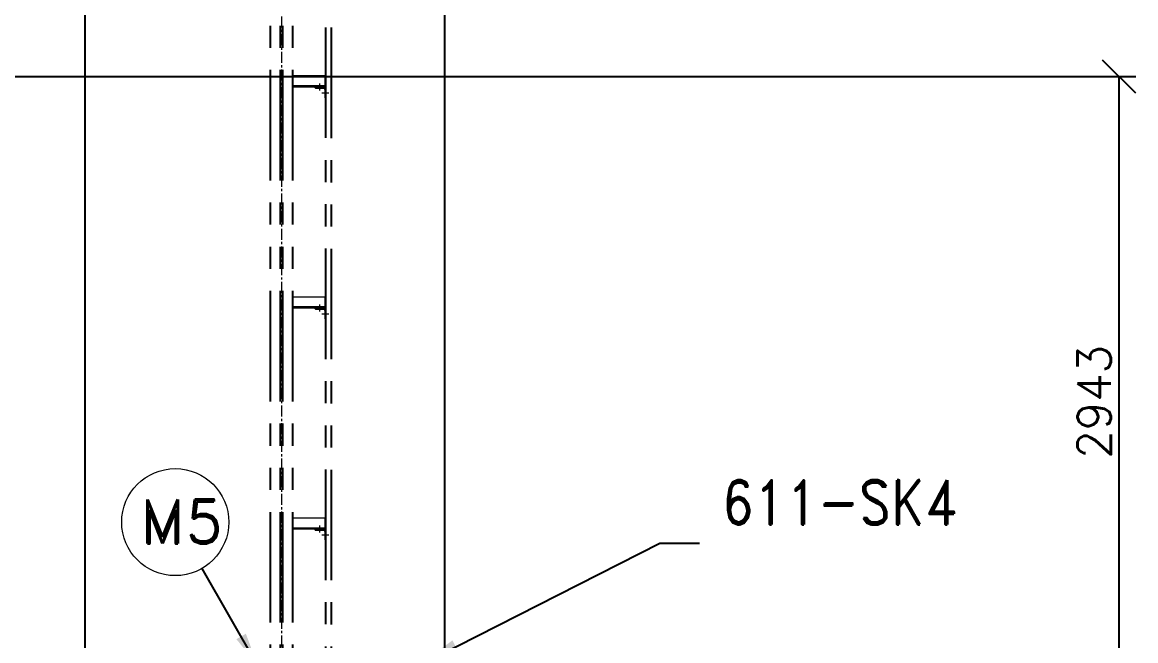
# Model space of a CAD drawing. Header units: inches. Extents: x 0 to 157513, y -28488 to 35640.
# Drawn here: x 23862 to 28896, y 25527 to 28326 of the extents above; entities that cross this region are included whole.
import ezdxf

# ---------------------------------------------------------------- set-up
doc = ezdxf.new("R2010")
doc.units = ezdxf.units.IN
doc.header["$LTSCALE"] = 400
doc.header["$MEASUREMENT"] = 0
for name, pattern in [('CENTER', [2, 1.25, -0.25, 0.25, -0.25]), ('HIDDEN', [9.525, 6.35, -3.175]), ('PHANTOM', [2.5, 1.25, -0.25, 0.25, -0.25, 0.25, -0.25])]:
    doc.linetypes.add(name, pattern=pattern)
doc.layers.add('BF', color=8, linetype='PHANTOM')
doc.layers.add('DIM', color=1, linetype='Continuous')
doc.layers.add('bordertext', color=1, linetype='Continuous', lineweight=20)
doc.styles.add('RD', font='ROMAND.SHX')
doc.styles.add('ROMAND', font='romand.shx', dxfattribs={"width": 0.85})
doc.styles.add('ROMANS', font='romans')
doc.dimstyles.new('SAM2 60 SC', dxfattribs={"dimscale": 60, "dimtxt": 2.5, "dimasz": 2.5, "dimexe": 1.25, "dimexo": 0.625, "dimtad": 1, "dimtoh": 1, "dimdec": 0, "dimdsep": 46, "dimtxsty": 'ROMANS', "dimblk": 'OBLIQUE', "dimcen": 2.5, "dimclrd": 1, "dimclre": 1, "dimclrt": 256, "dimadec": 0, "dimazin": 2, "dimtfac": 1, "dimtdec": 0, "dimtofl": 0, "dimtmove": 0, "dimatfit": 3, "dimfxl": 1, "dimtolj": 1, "dimtzin": 0, "dimarcsym": 1})
doc.dimstyles.new('STANDARD$7', dxfattribs={"dimscale": 25, "dimtxt": 2.5, "dimasz": 2.5, "dimexe": 1.5, "dimexo": 1, "dimgap": 1, "dimtad": 1, "dimdec": 3, "dimzin": 12, "dimdsep": 46, "dimtxsty": 'ROMANS', "dimcen": 125, "dimclrd": 1, "dimclre": 1, "dimclrt": 7, "dimadec": 0, "dimazin": 3, "dimtp": 0.051, "dimtm": 0.032, "dimtfac": 0.6, "dimtdec": 3, "dimtmove": 0, "dimatfit": 3, "dimfxl": 1, "dimtvp": 1, "dimtolj": 1, "dimtzin": 0, "dimarcsym": 1})

# ---------------------------------------------------------------- blocks, each defined once
blk = doc.blocks.new('611bf4strgesv')
at = {"layer": 'BF'}
for p, q in [((-6860.6, 31533.2, 418.4), (-6860.6, 39994.8, 557.8)), ((-6815.6, 31533.2, 418.4), (-6815.6, 39994.8, 557.9)), ((-6805.6, 31533.2, 418.4), (-6805.6, 39994.8, 557.9)), ((-6760.6, 31533.2, 418.4), (-6760.6, 39994.8, 557.8)), ((-6610.6, 33725.3, 418.4), (-6610.6, 40012.9, 557.7)), ((-6585.6, 33724.6, 418.4), (-6585.6, 40012.9, 557.7))]:
    blk.add_line(p, q, dxfattribs=at)
at = {"layer": 'BF', "linetype": 'CENTER', "lineweight": 9, "ltscale": 0.1}
for p, q in [((-6810.6, 39994.9, 554.3), (-6810.6, 31317.3, 415)), ((-6638.6, 36939.8, 418.4), (-6638.6, 36971.8, 418.4)), ((-6597.7, 36927.8, 418.4), (-6628.8, 36927.8, 418.4)), ((-6638.6, 35939.8, 418.4), (-6638.6, 35971.8, 418.4)), ((-6597.7, 35927.8, 418.4), (-6628.8, 35927.8, 418.4)), ((-6638.6, 34939.8, 418.4), (-6638.6, 34971.8, 418.4)), ((-6638.6, 34939.8, 418.4), (-6638.6, 34971.8, 418.4)), ((-6597.7, 34927.8, 418.4), (-6628.8, 34927.8, 418.4)), ((-6597.7, 34927.8, 418.4), (-6628.8, 34927.8, 418.4))]:
    blk.add_line(p, q, dxfattribs=at)
at = {"layer": 'BF', "linetype": 'ByBlock', "lineweight": 9}
for p, q in [((-6615.6, 37005.8, 418.4), (-6760.6, 37005.8, 418.4)), ((-6615.6, 37005.8, 418.4), (-6615.6, 36955.8, 418.4)), ((-6615.6, 36960.8, 418.4), (-6760.6, 36960.8, 418.4)), ((-6615.6, 36955.8, 418.4), (-6760.6, 36955.8, 418.4)), ((-6610.6, 36955.8, 418.4), (-6660.6, 36955.8, 418.4)), ((-6660.6, 36955.8, 418.4), (-6660.6, 36953.8, 418.4)), ((-6657.6, 36950.8, 418.4), (-6621.6, 36950.8, 418.4)), ((-6610.6, 36905.8, 418.4), (-6610.6, 36955.8, 418.4)), ((-6615.6, 36944.8, 418.4), (-6615.6, 36908.8, 418.4)), ((-6612.6, 36905.8, 418.4), (-6610.6, 36905.8, 418.4)), ((-6615.6, 36005.8, 418.4), (-6760.6, 36005.8, 418.4)), ((-6615.6, 36005.8, 418.4), (-6615.6, 35955.8, 418.4)), ((-6615.6, 35960.8, 418.4), (-6760.6, 35960.8, 418.4)), ((-6615.6, 35955.8, 418.4), (-6760.6, 35955.8, 418.4)), ((-6610.6, 35955.8, 418.4), (-6660.6, 35955.8, 418.4)), ((-6660.6, 35955.8, 418.4), (-6660.6, 35953.8, 418.4)), ((-6657.6, 35950.8, 418.4), (-6621.6, 35950.8, 418.4)), ((-6615.6, 35944.8, 418.4), (-6615.6, 35908.8, 418.4)), ((-6610.6, 35905.8, 418.4), (-6610.6, 35955.8, 418.4)), ((-6612.6, 35905.8, 418.4), (-6610.6, 35905.8, 418.4)), ((-6615.6, 35005.8, 418.4), (-6760.6, 35005.8, 418.4)), ((-6615.6, 35005.8, 418.4), (-6760.6, 35005.8, 418.4)), ((-6615.6, 35005.8, 418.4), (-6615.6, 34955.8, 418.4)), ((-6615.6, 35005.8, 418.4), (-6615.6, 34955.8, 418.4)), ((-6615.6, 34960.8, 418.4), (-6760.6, 34960.8, 418.4)), ((-6615.6, 34960.8, 418.4), (-6760.6, 34960.8, 418.4)), ((-6615.6, 34955.8, 418.4), (-6760.6, 34955.8, 418.4)), ((-6615.6, 34955.8, 418.4), (-6760.6, 34955.8, 418.4)), ((-6610.6, 34955.8, 418.4), (-6660.6, 34955.8, 418.4)), ((-6660.6, 34955.8, 418.4), (-6660.6, 34953.8, 418.4)), ((-6610.6, 34955.8, 418.4), (-6660.6, 34955.8, 418.4)), ((-6660.6, 34955.8, 418.4), (-6660.6, 34953.8, 418.4)), ((-6657.6, 34950.8, 418.4), (-6621.6, 34950.8, 418.4)), ((-6657.6, 34950.8, 418.4), (-6621.6, 34950.8, 418.4)), ((-6615.6, 34944.8, 418.4), (-6615.6, 34908.8, 418.4)), ((-6615.6, 34944.8, 418.4), (-6615.6, 34908.8, 418.4)), ((-6610.6, 34905.8, 418.4), (-6610.6, 34955.8, 418.4)), ((-6610.6, 34905.8, 418.4), (-6610.6, 34955.8, 418.4)), ((-6612.6, 34905.8, 418.4), (-6610.6, 34905.8, 418.4)), ((-6612.6, 34905.8, 418.4), (-6610.6, 34905.8, 418.4))]:
    blk.add_line(p, q, dxfattribs=at)
at = {"layer": 'BF', "linetype": 'HIDDEN', "lineweight": 9, "ltscale": 0.1}
for p, q in [((-6645.6, 36950.8, 418.4), (-6645.6, 36960.8, 418.4)), ((-6631.6, 36950.8, 418.4), (-6631.6, 36960.8, 418.4)), ((-6610.6, 36934.8, 418.4), (-6615.6, 36934.8, 418.4)), ((-6610.6, 36920.8, 418.4), (-6615.6, 36920.8, 418.4)), ((-6645.6, 35950.8, 418.4), (-6645.6, 35960.8, 418.4)), ((-6631.6, 35950.8, 418.4), (-6631.6, 35960.8, 418.4)), ((-6610.6, 35934.8, 418.4), (-6615.6, 35934.8, 418.4)), ((-6610.6, 35920.8, 418.4), (-6615.6, 35920.8, 418.4)), ((-6645.6, 34950.8, 418.4), (-6645.6, 34960.8, 418.4)), ((-6645.6, 34950.8, 418.4), (-6645.6, 34960.8, 418.4)), ((-6631.6, 34950.8, 418.4), (-6631.6, 34960.8, 418.4)), ((-6631.6, 34950.8, 418.4), (-6631.6, 34960.8, 418.4)), ((-6610.6, 34934.8, 418.4), (-6615.6, 34934.8, 418.4)), ((-6610.6, 34934.8, 418.4), (-6615.6, 34934.8, 418.4)), ((-6610.6, 34920.8, 418.4), (-6615.6, 34920.8, 418.4)), ((-6610.6, 34920.8, 418.4), (-6615.6, 34920.8, 418.4))]:
    blk.add_line(p, q, dxfattribs=at)
at = {"layer": 'BF', "linetype": 'ByBlock', "lineweight": 9}
for centre, radius, start, end in [((-6657.6, 36953.8, 418.4), 3, 180, 270), ((-6621.6, 36944.8, 418.4), 6, 0, 90), ((-6612.6, 36908.8, 418.4), 3, 180, 270), ((-6657.6, 35953.8, 418.4), 3, 180, 270), ((-6621.6, 35944.8, 418.4), 6, 0, 90), ((-6612.6, 35908.8, 418.4), 3, 180, 270), ((-6657.6, 34953.8, 418.4), 3, 180, 270), ((-6657.6, 34953.8, 418.4), 3, 180, 270), ((-6621.6, 34944.8, 418.4), 6, 0, 90), ((-6621.6, 34944.8, 418.4), 6, 0, 90), ((-6612.6, 34908.8, 418.4), 3, 180, 270), ((-6612.6, 34908.8, 418.4), 3, 180, 270)]:
    blk.add_arc(centre, radius, start, end, dxfattribs=at)
blk = doc.blocks.new('_OBLIQUE')
at = {"color": 0, "linetype": 'ByBlock'}
blk.add_line((-0.5, -0.5), (0.5, 0.5), dxfattribs=at)
blk = doc.blocks.new('*D59')
at = {"color": 1, "lineweight": -2}
for p, q in [((23634.7, 26748.2), (23634.7, 29904.4)), ((24146.7, 25174), (24146.7, 29904.4)), ((23634.7, 29829.4), (24146.7, 29829.4))]:
    blk.add_line(p, q, dxfattribs=at)
at = {"layer": 'Defpoints', "color": 0}
for p in [(24146.7, 29829.4), (23634.7, 26710.7), (24146.7, 25136.5, 54.6)]:
    blk.add_point(p, dxfattribs=at)
at = {"color": 1, "lineweight": -2, "xscale": 150, "yscale": 150, "zscale": 150, "rotation": 180}
blk.add_blockref('_OBLIQUE', (23634.7, 29829.4), dxfattribs=at)
at = {"color": 1, "lineweight": -2, "xscale": 150, "yscale": 150, "zscale": 150}
blk.add_blockref('_OBLIQUE', (24146.7, 29829.4), dxfattribs=at)
at = {"insert": (23890.7, 29941.9), "char_height": 150, "attachment_point": 5, "style": 'ROMANS'}
blk.add_mtext('\\A1;512', dxfattribs=at)
blk = doc.blocks.new('*D60')
at = {"color": 1, "lineweight": -2}
for p, q in [((24146.7, 25174), (24146.7, 29904.4)), ((25771.7, 25174), (25771.7, 29904.4)), ((24146.7, 29829.4), (25771.7, 29829.4))]:
    blk.add_line(p, q, dxfattribs=at)
at = {"layer": 'Defpoints', "color": 0}
for p in [(25771.7, 29829.4), (24146.7, 25136.5, 54.6), (25771.7, 25136.5, 54)]:
    blk.add_point(p, dxfattribs=at)
at = {"color": 1, "lineweight": -2, "xscale": 150, "yscale": 150, "zscale": 150, "rotation": 180}
blk.add_blockref('_OBLIQUE', (24146.7, 29829.4), dxfattribs=at)
at = {"color": 1, "lineweight": -2, "xscale": 150, "yscale": 150, "zscale": 150}
blk.add_blockref('_OBLIQUE', (25771.7, 29829.4), dxfattribs=at)
at = {"insert": (24959.2, 29941.9), "char_height": 150, "attachment_point": 5, "style": 'ROMANS'}
blk.add_mtext('\\A1;1625', dxfattribs=at)
blk = doc.blocks.new('*D63')
at = {"color": 1, "lineweight": -2}
for p, q in [((21772.2, 28079.5), (28895.7, 28079.5)), ((28820.7, 25136.5), (28820.7, 28079.5)), ((25884.2, 25136.5), (28895.7, 25136.5))]:
    blk.add_line(p, q, dxfattribs=at)
at = {"layer": 'Defpoints', "color": 0}
for p in [(21734.7, 28079.5, 23.4), (28820.7, 28079.5), (25846.7, 25136.5, 54.6)]:
    blk.add_point(p, dxfattribs=at)
at = {"color": 1, "lineweight": -2, "xscale": 150, "yscale": 150, "zscale": 150}
for p, rotation in [((28820.7, 28079.5), 90), ((28820.7, 25136.5), 270)]:
    blk.add_blockref('_OBLIQUE', p, dxfattribs=dict(at, rotation=rotation))
at = {"insert": (28708.2, 26608), "char_height": 150, "attachment_point": 5, "rotation": 90, "style": 'ROMANS'}
blk.add_mtext('\\A1;2943', dxfattribs=at)

msp = doc.modelspace()

# ---------------------------------------------------------------- block references
msp.add_blockref('611bf4strgesv', (31845.3, -8923.4, -372.4))

# ---------------------------------------------------------------- dimensions: what is measured, and where the dimension line sits
for base, p1, p2, picture, middle in [((24146.7, 29829.4), (23634.7, 26710.7), (24146.7, 25136.5, 54.6), '*D59', (23890.7, 29941.9)), ((25771.7, 29829.4), (24146.7, 25136.5, 54.6), (25771.7, 25136.5, 54), '*D60', (24959.2, 29941.9))]:
    dim = msp.add_linear_dim(base=base, p1=p1, p2=p2, dimstyle='SAM2 60 SC')
    dim.commit()
    dim.dimension.update_dxf_attribs({"geometry": picture, "text_midpoint": middle})

# ---------------------------------------------------------------- leaders
at = {"layer": 'DIM', "annotation_type": 0, "has_hookline": 1, "hookline_direction": 0, "text_width": 1133.3}
msp.add_leader([(25643.8, 25409.3, -43.9), (26743.7, 25968.5, -43.9), (26943.7, 25968.5, -43.9)], dimstyle='STANDARD$7', override={"dimscale": 80, "dimexe": 1, "dimdec": 2, "dimpost": '', "dimcen": 0.9, "dimadec": 1, "dimtp": 0, "dimtm": 0, "dimtfac": 1, "dimtdec": 0, "dimatfit": 0, "dimfxl": 1.5, "dimtvp": 0, "dimtfillclr": 256}, dxfattribs=at)

# ---------------------------------------------------------------- next in the draw order: texts
at = {"insert": (27023.7, 26586.9, -43.9), "char_height": 200, "attachment_point": 1, "style": 'ROMAND', "bg_fill": 2}
msp.add_mtext('\\P611-SK4', dxfattribs=at)

# ---------------------------------------------------------------- next in the draw order: dimensions: what is measured, and where the dimension line sits
dim = msp.add_linear_dim(base=(28820.7, 28079.5), p1=(25846.7, 25136.5, 54.6), p2=(21734.7, 28079.5, 23.4), angle=90, dimstyle='SAM2 60 SC')
dim.commit()
dim.dimension.update_dxf_attribs({"geometry": '*D63', "text_midpoint": (28708.2, 26608)})

# ---------------------------------------------------------------- next in the draw order: texts
at = {"color": 7, "insert": (24393.8, 26166.7, 340.1), "char_height": 200, "attachment_point": 1, "style": 'RD', "bg_fill": 2}
msp.add_mtext('M5', dxfattribs=at)

# ---------------------------------------------------------------- next in the draw order: linework, layer by layer
at = {"layer": 'bordertext'}
msp.add_circle((24553.7, 26063.9, 340.1), 242, dxfattribs=at)

# ---------------------------------------------------------------- next in the draw order: leaders
msp.add_leader([(24926.1, 25416.5, 54.6), (24675.5, 25854.8, 54.6)], dimstyle='SAM2 60 SC', override={"dimgap": 0.625, "dimtad": 0})

doc.saveas('drawing.dxf')
